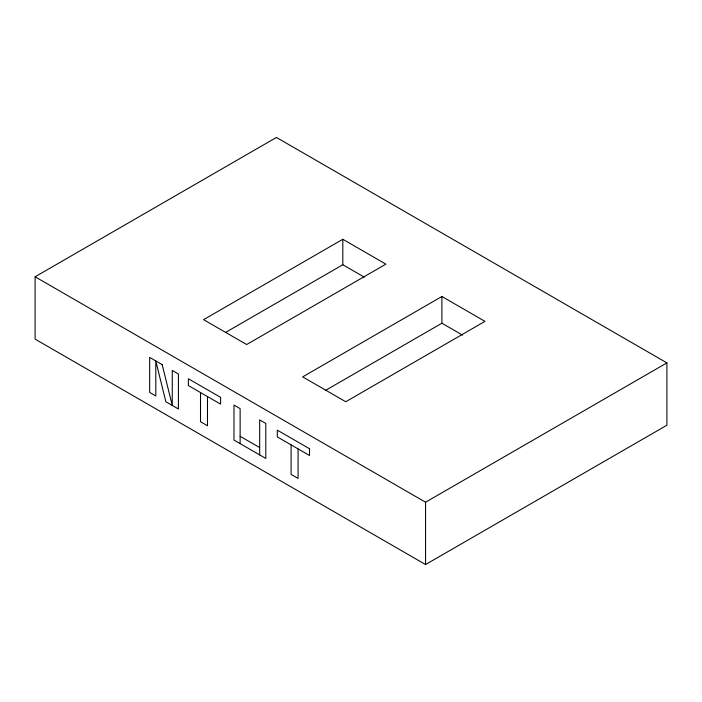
<?xml version="1.0" encoding="UTF-8"?>
<svg xmlns="http://www.w3.org/2000/svg" width="702" height="702" viewBox="0 0 702 702"><rect width="100%" height="100%" fill="white"/><g stroke="black" fill="none" stroke-linecap="round" stroke-linejoin="round"><path stroke-width="1.05" d="M240.128 443.717L240.128 408.625L233.985 405.08L233.985 440.066L265.812 458.441L265.812 423.455L259.67 419.91L259.67 454.957M35.1 276.781L276.43 137.452L666.9 362.89L666.9 425.219L425.57 564.548L35.1 339.11L35.1 276.781L425.57 502.211L666.9 362.89M342.813 239.285L203.589 319.664L246.656 344.533L385.881 264.145L342.813 239.285L342.813 264.742L225.368 332.546M441.909 296.498L302.685 376.877L345.753 401.746L484.977 321.358L441.909 296.498L441.909 323.21L325.412 390.47M240.128 436.311L259.67 447.543M342.813 264.742L364.347 277.167M441.909 323.21L462.504 335.108M425.57 502.211L425.57 564.548M298.078 448.903L298.078 478.448L291.102 474.42L291.102 444.875M207.485 396.569L207.485 425.763L200.509 421.735L200.509 392.532M220.586 397.35L188.373 378.755L188.373 385.53L220.586 404.133L220.586 397.35M309.512 448.727L277.299 430.133L277.299 436.907L309.512 455.501L309.512 448.727M162.162 364.61L149.658 357.388L149.658 392.383L155.8 395.928L155.8 360.942L165.847 401.728L178.405 408.976L178.405 373.99L172.262 370.445L172.262 405.431L162.162 364.61"/></g></svg>
